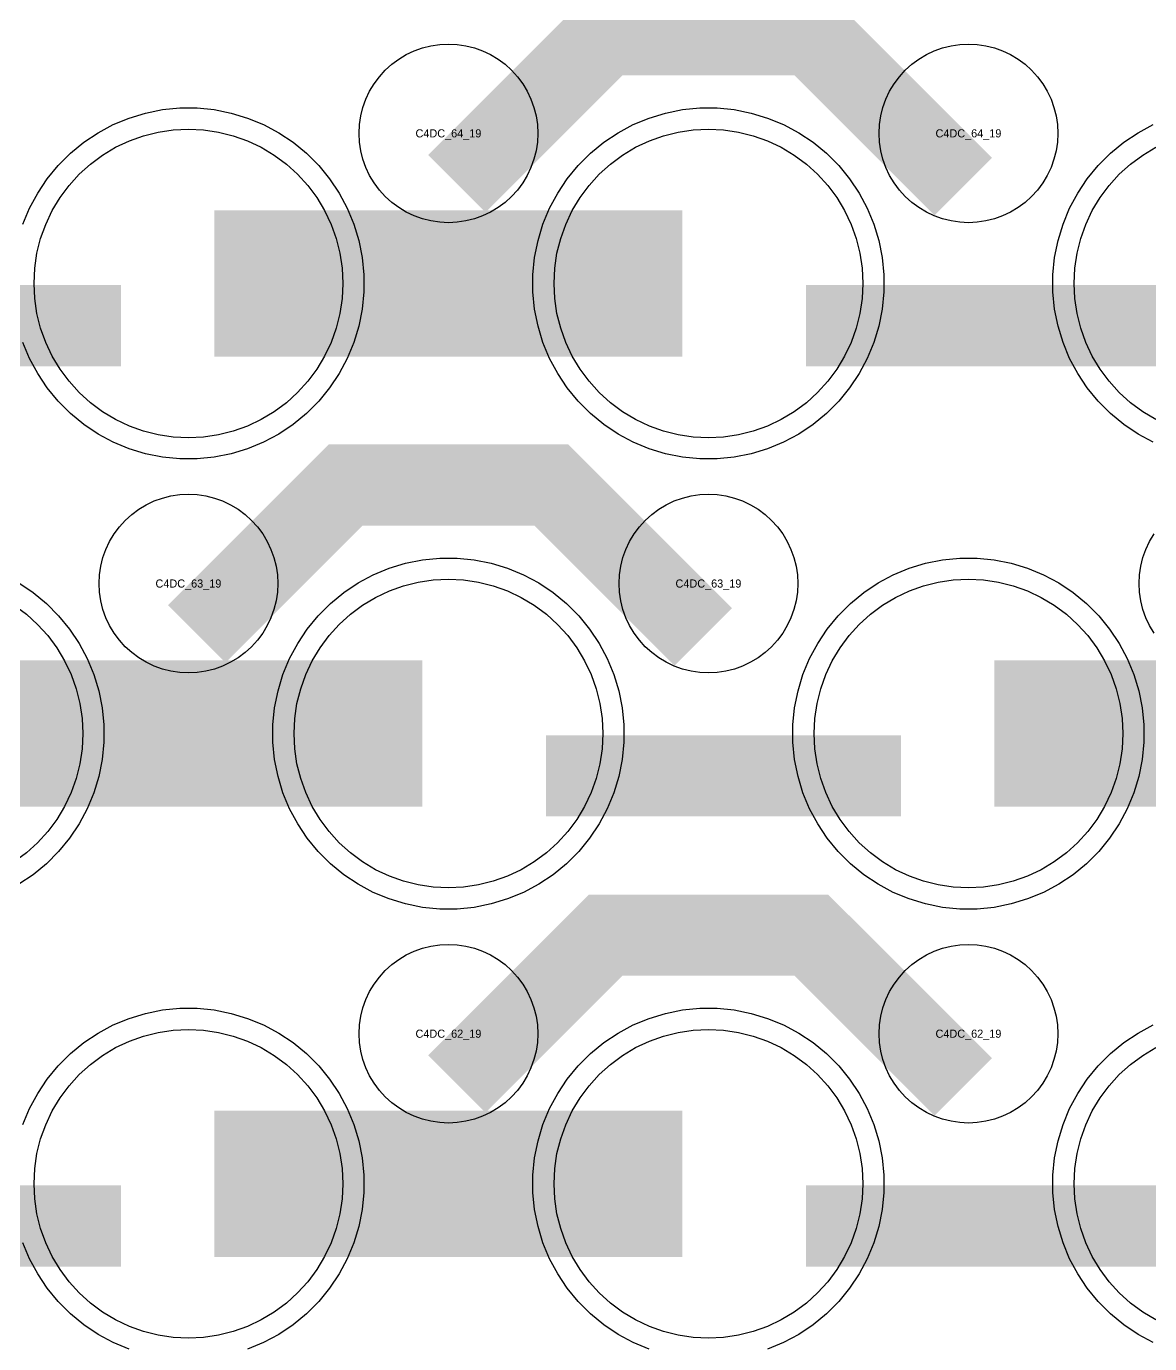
# Model space of a CAD drawing. Extents: x -11880 to 11880, y -14992 to 14992.
# Drawn here: x -5969.9 to -5624.2, y -6297.8 to -5892.3 of the extents above; entities that cross this region are included whole.
import ezdxf
from ezdxf.enums import TextEntityAlignment as Align

# ---------------------------------------------------------------- set-up
doc = ezdxf.new("R2010")
doc.units = 0
doc.header["$MEASUREMENT"] = 0
for name, color, linetype in [('GDS_775_DT_237', 138, 'CONTINUOUS'), ('RDL1_FS', 34, 'CONTINUOUS'), ('RDL_BS', 160, 'CONTINUOUS')]:
    doc.layers.add(name, color=color, linetype=linetype)

msp = doc.modelspace()

# ---------------------------------------------------------------- linework, layer by layer
at = {"layer": 'RDL1_FS', "color": 240, "true_color": 0xed1f24}
for points in [[(-5920, -6018.974), (-5924.657, -6018.745), (-5929.268, -6018.061), (-5933.791, -6016.929), (-5938.181, -6015.357), (-5942.395, -6013.365), (-5946.395, -6010.967), (-5950.14, -6008.189), (-5953.594, -6005.059), (-5956.724, -6001.605), (-5959.502, -5997.86), (-5961.9, -5993.86), (-5963.892, -5989.646), (-5965.464, -5985.256), (-5966.596, -5980.733), (-5967.28, -5976.122), (-5967.509, -5971.465), (-5967.28, -5966.808), (-5966.596, -5962.197), (-5965.464, -5957.674), (-5963.892, -5953.284), (-5961.9, -5949.07), (-5959.502, -5945.07), (-5956.724, -5941.325), (-5953.594, -5937.871), (-5950.14, -5934.741), (-5946.395, -5931.963), (-5942.395, -5929.565), (-5938.181, -5927.573), (-5933.791, -5926.001), (-5929.268, -5924.869), (-5924.657, -5924.185), (-5920, -5923.956), (-5915.343, -5924.185), (-5910.732, -5924.869), (-5906.209, -5926.001), (-5901.819, -5927.573), (-5897.605, -5929.565), (-5893.605, -5931.963), (-5889.86, -5934.741), (-5886.406, -5937.871), (-5883.276, -5941.325), (-5880.498, -5945.07), (-5878.1, -5949.07), (-5876.108, -5953.284), (-5874.536, -5957.674), (-5873.404, -5962.197), (-5872.72, -5966.808), (-5872.491, -5971.465), (-5872.72, -5976.122), (-5873.404, -5980.733), (-5874.536, -5985.256), (-5876.108, -5989.646), (-5878.1, -5993.86), (-5880.498, -5997.86), (-5883.276, -6001.605), (-5886.406, -6005.059), (-5889.86, -6008.189), (-5893.605, -6010.967), (-5897.605, -6013.365), (-5901.819, -6015.357), (-5906.209, -6016.929), (-5910.732, -6018.061), (-5915.343, -6018.745)], [(-5760, -6018.974), (-5764.657, -6018.745), (-5769.268, -6018.061), (-5773.791, -6016.929), (-5778.181, -6015.357), (-5782.395, -6013.365), (-5786.395, -6010.967), (-5790.14, -6008.189), (-5793.594, -6005.059), (-5796.724, -6001.605), (-5799.502, -5997.86), (-5801.9, -5993.86), (-5803.892, -5989.646), (-5805.464, -5985.256), (-5806.596, -5980.733), (-5807.28, -5976.122), (-5807.509, -5971.465), (-5807.28, -5966.808), (-5806.596, -5962.197), (-5805.464, -5957.674), (-5803.892, -5953.284), (-5801.9, -5949.07), (-5799.502, -5945.07), (-5796.724, -5941.325), (-5793.594, -5937.871), (-5790.14, -5934.741), (-5786.395, -5931.963), (-5782.395, -5929.565), (-5778.181, -5927.573), (-5773.791, -5926.001), (-5769.268, -5924.869), (-5764.657, -5924.185), (-5760, -5923.956), (-5755.343, -5924.185), (-5750.732, -5924.869), (-5746.209, -5926.001), (-5741.819, -5927.573), (-5737.605, -5929.565), (-5733.605, -5931.963), (-5729.86, -5934.741), (-5726.406, -5937.871), (-5723.276, -5941.325), (-5720.498, -5945.07), (-5718.1, -5949.07), (-5716.108, -5953.284), (-5714.536, -5957.674), (-5713.404, -5962.197), (-5712.72, -5966.808), (-5712.491, -5971.465), (-5712.72, -5976.122), (-5713.404, -5980.733), (-5714.536, -5985.256), (-5716.108, -5989.646), (-5718.1, -5993.86), (-5720.498, -5997.86), (-5723.276, -6001.605), (-5726.406, -6005.059), (-5729.86, -6008.189), (-5733.605, -6010.967), (-5737.605, -6013.365), (-5741.819, -6015.357), (-5746.209, -6016.929), (-5750.732, -6018.061), (-5755.343, -6018.745)], [(-5840, -6157.539), (-5844.657, -6157.31), (-5849.268, -6156.626), (-5853.791, -6155.494), (-5858.181, -6153.922), (-5862.395, -6151.93), (-5866.395, -6149.532), (-5870.14, -6146.754), (-5873.594, -6143.624), (-5876.724, -6140.17), (-5879.502, -6136.425), (-5881.9, -6132.425), (-5883.892, -6128.211), (-5885.464, -6123.821), (-5886.596, -6119.298), (-5887.28, -6114.687), (-5887.509, -6110.03), (-5887.28, -6105.373), (-5886.596, -6100.762), (-5885.464, -6096.239), (-5883.892, -6091.849), (-5881.9, -6087.635), (-5879.502, -6083.635), (-5876.724, -6079.89), (-5873.594, -6076.436), (-5870.14, -6073.306), (-5866.395, -6070.528), (-5862.395, -6068.13), (-5858.181, -6066.138), (-5853.791, -6064.566), (-5849.268, -6063.434), (-5844.657, -6062.75), (-5840, -6062.521), (-5835.343, -6062.75), (-5830.732, -6063.434), (-5826.209, -6064.566), (-5821.819, -6066.138), (-5817.605, -6068.13), (-5813.605, -6070.528), (-5809.86, -6073.306), (-5806.406, -6076.436), (-5803.276, -6079.89), (-5800.498, -6083.635), (-5798.1, -6087.635), (-5796.108, -6091.849), (-5794.536, -6096.239), (-5793.404, -6100.762), (-5792.72, -6105.373), (-5792.491, -6110.03), (-5792.72, -6114.687), (-5793.404, -6119.298), (-5794.536, -6123.821), (-5796.108, -6128.211), (-5798.1, -6132.425), (-5800.498, -6136.425), (-5803.276, -6140.17), (-5806.406, -6143.624), (-5809.86, -6146.754), (-5813.605, -6149.532), (-5817.605, -6151.93), (-5821.819, -6153.922), (-5826.209, -6155.494), (-5830.732, -6156.626), (-5835.343, -6157.31)], [(-5680, -6157.539), (-5684.657, -6157.31), (-5689.268, -6156.626), (-5693.791, -6155.494), (-5698.181, -6153.922), (-5702.395, -6151.93), (-5706.395, -6149.532), (-5710.14, -6146.754), (-5713.594, -6143.624), (-5716.724, -6140.17), (-5719.502, -6136.425), (-5721.9, -6132.425), (-5723.892, -6128.211), (-5725.464, -6123.821), (-5726.596, -6119.298), (-5727.28, -6114.687), (-5727.509, -6110.03), (-5727.28, -6105.373), (-5726.596, -6100.762), (-5725.464, -6096.239), (-5723.892, -6091.849), (-5721.9, -6087.635), (-5719.502, -6083.635), (-5716.724, -6079.89), (-5713.594, -6076.436), (-5710.14, -6073.306), (-5706.395, -6070.528), (-5702.395, -6068.13), (-5698.181, -6066.138), (-5693.791, -6064.566), (-5689.268, -6063.434), (-5684.657, -6062.75), (-5680, -6062.521), (-5675.343, -6062.75), (-5670.732, -6063.434), (-5666.209, -6064.566), (-5661.819, -6066.138), (-5657.605, -6068.13), (-5653.605, -6070.528), (-5649.86, -6073.306), (-5646.406, -6076.436), (-5643.276, -6079.89), (-5640.498, -6083.635), (-5638.1, -6087.635), (-5636.108, -6091.849), (-5634.536, -6096.239), (-5633.404, -6100.762), (-5632.72, -6105.373), (-5632.491, -6110.03), (-5632.72, -6114.687), (-5633.404, -6119.298), (-5634.536, -6123.821), (-5636.108, -6128.211), (-5638.1, -6132.425), (-5640.498, -6136.425), (-5643.276, -6140.17), (-5646.406, -6143.624), (-5649.86, -6146.754), (-5653.605, -6149.532), (-5657.605, -6151.93), (-5661.819, -6153.922), (-5666.209, -6155.494), (-5670.732, -6156.626), (-5675.343, -6157.31)]]:
    msp.add_lwpolyline(points, close=True, dxfattribs=at)
for points in [[(-5622.395, -6013.365), (-5626.395, -6010.967), (-5630.14, -6008.189), (-5633.594, -6005.059), (-5636.724, -6001.605), (-5639.502, -5997.86), (-5641.9, -5993.86), (-5643.892, -5989.646), (-5645.464, -5985.256), (-5646.596, -5980.733), (-5647.28, -5976.122), (-5647.509, -5971.465), (-5647.28, -5966.808), (-5646.596, -5962.197), (-5645.464, -5957.674), (-5643.892, -5953.284), (-5641.9, -5949.07), (-5639.502, -5945.07), (-5636.724, -5941.325), (-5633.594, -5937.871), (-5630.14, -5934.741), (-5626.395, -5931.963), (-5622.395, -5929.565)], [(-5973.605, -6070.528), (-5969.86, -6073.306), (-5966.406, -6076.436), (-5963.276, -6079.89), (-5960.498, -6083.635), (-5958.1, -6087.635), (-5956.108, -6091.849), (-5954.536, -6096.239), (-5953.404, -6100.762), (-5952.72, -6105.373), (-5952.491, -6110.03), (-5952.72, -6114.687), (-5953.404, -6119.298), (-5954.536, -6123.821), (-5956.108, -6128.211), (-5958.1, -6132.425), (-5960.498, -6136.425), (-5963.276, -6140.17), (-5966.406, -6143.624), (-5969.86, -6146.754), (-5973.605, -6149.532)]]:
    msp.add_lwpolyline(points, dxfattribs=at)
for points in [[(-5911.998, -5971.465, 45, 45, 0), (-5839.998, -5971.465, 45, 45, 0)], [(-5839.998, -5971.465, 45, 45, 0), (-5767.998, -5971.465, 45, 45, 0)], [(-5991.998, -6110.03, 45, 45, 0), (-5919.998, -6110.03, 45, 45, 0)], [(-5919.998, -6110.03, 45, 45, 0), (-5847.998, -6110.03, 45, 45, 0)], [(-5671.998, -6110.03, 45, 45, 0), (-5599.998, -6110.03, 45, 45, 0)]]:
    msp.add_lwpolyline(points, format="xyseb", dxfattribs=at)
at = {"layer": 'RDL1_FS'}
for points in [[(-5920, -6296.099), (-5924.657, -6295.87), (-5929.268, -6295.186), (-5933.791, -6294.054), (-5938.181, -6292.482), (-5942.395, -6290.49), (-5946.395, -6288.092), (-5950.14, -6285.314), (-5953.594, -6282.184), (-5956.724, -6278.73), (-5959.502, -6274.985), (-5961.9, -6270.985), (-5963.892, -6266.771), (-5965.464, -6262.381), (-5966.596, -6257.858), (-5967.28, -6253.247), (-5967.509, -6248.59), (-5967.28, -6243.933), (-5966.596, -6239.322), (-5965.464, -6234.799), (-5963.892, -6230.409), (-5961.9, -6226.195), (-5959.502, -6222.195), (-5956.724, -6218.45), (-5953.594, -6214.996), (-5950.14, -6211.866), (-5946.395, -6209.088), (-5942.395, -6206.69), (-5938.181, -6204.698), (-5933.791, -6203.126), (-5929.268, -6201.994), (-5924.657, -6201.31), (-5920, -6201.081), (-5915.343, -6201.31), (-5910.732, -6201.994), (-5906.209, -6203.126), (-5901.819, -6204.698), (-5897.605, -6206.69), (-5893.605, -6209.088), (-5889.86, -6211.866), (-5886.406, -6214.996), (-5883.276, -6218.45), (-5880.498, -6222.195), (-5878.1, -6226.195), (-5876.108, -6230.409), (-5874.536, -6234.799), (-5873.404, -6239.322), (-5872.72, -6243.933), (-5872.491, -6248.59), (-5872.72, -6253.247), (-5873.404, -6257.858), (-5874.536, -6262.381), (-5876.108, -6266.771), (-5878.1, -6270.985), (-5880.498, -6274.985), (-5883.276, -6278.73), (-5886.406, -6282.184), (-5889.86, -6285.314), (-5893.605, -6288.092), (-5897.605, -6290.49), (-5901.819, -6292.482), (-5906.209, -6294.054), (-5910.732, -6295.186), (-5915.343, -6295.87)], [(-5760, -6296.099), (-5764.657, -6295.87), (-5769.268, -6295.186), (-5773.791, -6294.054), (-5778.181, -6292.482), (-5782.395, -6290.49), (-5786.395, -6288.092), (-5790.14, -6285.314), (-5793.594, -6282.184), (-5796.724, -6278.73), (-5799.502, -6274.985), (-5801.9, -6270.985), (-5803.892, -6266.771), (-5805.464, -6262.381), (-5806.596, -6257.858), (-5807.28, -6253.247), (-5807.509, -6248.59), (-5807.28, -6243.933), (-5806.596, -6239.322), (-5805.464, -6234.799), (-5803.892, -6230.409), (-5801.9, -6226.195), (-5799.502, -6222.195), (-5796.724, -6218.45), (-5793.594, -6214.996), (-5790.14, -6211.866), (-5786.395, -6209.088), (-5782.395, -6206.69), (-5778.181, -6204.698), (-5773.791, -6203.126), (-5769.268, -6201.994), (-5764.657, -6201.31), (-5760, -6201.081), (-5755.343, -6201.31), (-5750.732, -6201.994), (-5746.209, -6203.126), (-5741.819, -6204.698), (-5737.605, -6206.69), (-5733.605, -6209.088), (-5729.86, -6211.866), (-5726.406, -6214.996), (-5723.276, -6218.45), (-5720.498, -6222.195), (-5718.1, -6226.195), (-5716.108, -6230.409), (-5714.536, -6234.799), (-5713.404, -6239.322), (-5712.72, -6243.933), (-5712.491, -6248.59), (-5712.72, -6253.247), (-5713.404, -6257.858), (-5714.536, -6262.381), (-5716.108, -6266.771), (-5718.1, -6270.985), (-5720.498, -6274.985), (-5723.276, -6278.73), (-5726.406, -6282.184), (-5729.86, -6285.314), (-5733.605, -6288.092), (-5737.605, -6290.49), (-5741.819, -6292.482), (-5746.209, -6294.054), (-5750.732, -6295.186), (-5755.343, -6295.87)]]:
    msp.add_lwpolyline(points, close=True, dxfattribs=at)
msp.add_lwpolyline([(-5622.395, -6290.49), (-5626.395, -6288.092), (-5630.14, -6285.314), (-5633.594, -6282.184), (-5636.724, -6278.73), (-5639.502, -6274.985), (-5641.9, -6270.985), (-5643.892, -6266.771), (-5645.464, -6262.381), (-5646.596, -6257.858), (-5647.28, -6253.247), (-5647.509, -6248.59), (-5647.28, -6243.933), (-5646.596, -6239.322), (-5645.464, -6234.799), (-5643.892, -6230.409), (-5641.9, -6226.195), (-5639.502, -6222.195), (-5636.724, -6218.45), (-5633.594, -6214.996), (-5630.14, -6211.866), (-5626.395, -6209.088), (-5622.395, -6206.69)], dxfattribs=at)
for points in [[(-5911.998, -6248.59, 45, 45, 0), (-5839.998, -6248.59, 45, 45, 0)], [(-5839.998, -6248.59, 45, 45, 0), (-5767.998, -6248.59, 45, 45, 0)]]:
    msp.add_lwpolyline(points, format="xyseb", dxfattribs=at)
at = {"layer": 'RDL_BS'}
for points in [[(-5837.438, -5940.779, 25, 25, 0), (-5791.623, -5894.964, 25, 25, 0), (-5758.07, -5894.964, 25, 25, 0)], [(-5681.599, -5941.678, 25, 25, 0), (-5728.313, -5894.964, 25, 25, 0), (-5758.071, -5894.964, 25, 25, 0)], [(-5917.438, -6079.344, 25, 25, 0), (-5871.623, -6033.529, 25, 25, 0), (-5838.07, -6033.529, 25, 25, 0)], [(-5761.599, -6080.243, 25, 25, 0), (-5808.313, -6033.529, 25, 25, 0), (-5838.071, -6033.529, 25, 25, 0)], [(-5837.438, -6217.904, 25, 25, 0), (-5791.623, -6172.089, 25, 25, 0), (-5758.07, -6172.089, 25, 25, 0)], [(-5681.599, -6218.803, 25, 25, 0), (-5728.313, -6172.089, 25, 25, 0), (-5758.071, -6172.089, 25, 25, 0)], [(-6049.984, -6261.603, 25, 25, 0), (-5940.719, -6261.603, 25, 25, 0)], [(-5729.984, -6261.603, 25, 25, 0), (-5620.719, -6261.603, 25, 25, 0)]]:
    msp.add_lwpolyline(points, format="xyseb", dxfattribs=at)
for points in [[(-5840, -5952.771), (-5842.693, -5952.639), (-5845.365, -5952.243), (-5847.984, -5951.586), (-5850.519, -5950.679), (-5852.956, -5949.527), (-5855.28, -5948.134), (-5857.443, -5946.531), (-5859.442, -5944.719), (-5861.254, -5942.72), (-5862.857, -5940.557), (-5864.25, -5938.233), (-5865.402, -5935.796), (-5866.309, -5933.261), (-5866.966, -5930.642), (-5867.362, -5927.97), (-5867.494, -5925.277), (-5867.362, -5922.584), (-5866.966, -5919.912), (-5866.309, -5917.293), (-5865.402, -5914.758), (-5864.25, -5912.321), (-5862.857, -5909.997), (-5861.254, -5907.834), (-5859.442, -5905.835), (-5857.443, -5904.023), (-5855.28, -5902.42), (-5852.956, -5901.027), (-5850.519, -5899.875), (-5847.984, -5898.968), (-5845.365, -5898.311), (-5842.693, -5897.915), (-5840, -5897.783), (-5837.307, -5897.915), (-5834.635, -5898.311), (-5832.016, -5898.968), (-5829.481, -5899.875), (-5827.044, -5901.027), (-5824.72, -5902.42), (-5822.557, -5904.023), (-5820.558, -5905.835), (-5818.746, -5907.834), (-5817.143, -5909.997), (-5815.75, -5912.321), (-5814.598, -5914.758), (-5813.691, -5917.293), (-5813.034, -5919.912), (-5812.638, -5922.584), (-5812.506, -5925.277), (-5812.638, -5927.97), (-5813.034, -5930.642), (-5813.691, -5933.261), (-5814.598, -5935.796), (-5815.75, -5938.233), (-5817.143, -5940.557), (-5818.746, -5942.72), (-5820.558, -5944.719), (-5822.557, -5946.531), (-5824.72, -5948.134), (-5827.044, -5949.527), (-5829.481, -5950.679), (-5832.016, -5951.586), (-5834.635, -5952.243), (-5837.307, -5952.639)], [(-5680, -5952.771), (-5682.693, -5952.639), (-5685.365, -5952.243), (-5687.984, -5951.586), (-5690.519, -5950.679), (-5692.956, -5949.527), (-5695.28, -5948.134), (-5697.443, -5946.531), (-5699.442, -5944.719), (-5701.254, -5942.72), (-5702.857, -5940.557), (-5704.25, -5938.233), (-5705.402, -5935.796), (-5706.309, -5933.261), (-5706.966, -5930.642), (-5707.362, -5927.97), (-5707.494, -5925.277), (-5707.362, -5922.584), (-5706.966, -5919.912), (-5706.309, -5917.293), (-5705.402, -5914.758), (-5704.25, -5912.321), (-5702.857, -5909.997), (-5701.254, -5907.834), (-5699.442, -5905.835), (-5697.443, -5904.023), (-5695.28, -5902.42), (-5692.956, -5901.027), (-5690.519, -5899.875), (-5687.984, -5898.968), (-5685.365, -5898.311), (-5682.693, -5897.915), (-5680, -5897.783), (-5677.307, -5897.915), (-5674.635, -5898.311), (-5672.016, -5898.968), (-5669.481, -5899.875), (-5667.044, -5901.027), (-5664.72, -5902.42), (-5662.557, -5904.023), (-5660.558, -5905.835), (-5658.746, -5907.834), (-5657.143, -5909.997), (-5655.75, -5912.321), (-5654.598, -5914.758), (-5653.691, -5917.293), (-5653.034, -5919.912), (-5652.638, -5922.584), (-5652.506, -5925.277), (-5652.638, -5927.97), (-5653.034, -5930.642), (-5653.691, -5933.261), (-5654.598, -5935.796), (-5655.75, -5938.233), (-5657.143, -5940.557), (-5658.746, -5942.72), (-5660.558, -5944.719), (-5662.557, -5946.531), (-5664.72, -5948.134), (-5667.044, -5949.527), (-5669.481, -5950.679), (-5672.016, -5951.586), (-5674.635, -5952.243), (-5677.307, -5952.639)], [(-5920, -6091.336), (-5922.693, -6091.204), (-5925.365, -6090.808), (-5927.984, -6090.151), (-5930.519, -6089.244), (-5932.956, -6088.092), (-5935.28, -6086.699), (-5937.443, -6085.096), (-5939.442, -6083.284), (-5941.254, -6081.285), (-5942.857, -6079.122), (-5944.25, -6076.798), (-5945.402, -6074.361), (-5946.309, -6071.826), (-5946.966, -6069.207), (-5947.362, -6066.535), (-5947.494, -6063.842), (-5947.362, -6061.149), (-5946.966, -6058.477), (-5946.309, -6055.858), (-5945.402, -6053.323), (-5944.25, -6050.886), (-5942.857, -6048.562), (-5941.254, -6046.399), (-5939.442, -6044.4), (-5937.443, -6042.588), (-5935.28, -6040.985), (-5932.956, -6039.592), (-5930.519, -6038.44), (-5927.984, -6037.533), (-5925.365, -6036.876), (-5922.693, -6036.48), (-5920, -6036.348), (-5917.307, -6036.48), (-5914.635, -6036.876), (-5912.016, -6037.533), (-5909.481, -6038.44), (-5907.044, -6039.592), (-5904.72, -6040.985), (-5902.557, -6042.588), (-5900.558, -6044.4), (-5898.746, -6046.399), (-5897.143, -6048.562), (-5895.75, -6050.886), (-5894.598, -6053.323), (-5893.691, -6055.858), (-5893.034, -6058.477), (-5892.638, -6061.149), (-5892.506, -6063.842), (-5892.638, -6066.535), (-5893.034, -6069.207), (-5893.691, -6071.826), (-5894.598, -6074.361), (-5895.75, -6076.798), (-5897.143, -6079.122), (-5898.746, -6081.285), (-5900.558, -6083.284), (-5902.557, -6085.096), (-5904.72, -6086.699), (-5907.044, -6088.092), (-5909.481, -6089.244), (-5912.016, -6090.151), (-5914.635, -6090.808), (-5917.307, -6091.204)], [(-5760, -6091.336), (-5762.693, -6091.204), (-5765.365, -6090.808), (-5767.984, -6090.151), (-5770.519, -6089.244), (-5772.956, -6088.092), (-5775.28, -6086.699), (-5777.443, -6085.096), (-5779.442, -6083.284), (-5781.254, -6081.285), (-5782.857, -6079.122), (-5784.25, -6076.798), (-5785.402, -6074.361), (-5786.309, -6071.826), (-5786.966, -6069.207), (-5787.362, -6066.535), (-5787.494, -6063.842), (-5787.362, -6061.149), (-5786.966, -6058.477), (-5786.309, -6055.858), (-5785.402, -6053.323), (-5784.25, -6050.886), (-5782.857, -6048.562), (-5781.254, -6046.399), (-5779.442, -6044.4), (-5777.443, -6042.588), (-5775.28, -6040.985), (-5772.956, -6039.592), (-5770.519, -6038.44), (-5767.984, -6037.533), (-5765.365, -6036.876), (-5762.693, -6036.48), (-5760, -6036.348), (-5757.307, -6036.48), (-5754.635, -6036.876), (-5752.016, -6037.533), (-5749.481, -6038.44), (-5747.044, -6039.592), (-5744.72, -6040.985), (-5742.557, -6042.588), (-5740.558, -6044.4), (-5738.746, -6046.399), (-5737.143, -6048.562), (-5735.75, -6050.886), (-5734.598, -6053.323), (-5733.691, -6055.858), (-5733.034, -6058.477), (-5732.638, -6061.149), (-5732.506, -6063.842), (-5732.638, -6066.535), (-5733.034, -6069.207), (-5733.691, -6071.826), (-5734.598, -6074.361), (-5735.75, -6076.798), (-5737.143, -6079.122), (-5738.746, -6081.285), (-5740.558, -6083.284), (-5742.557, -6085.096), (-5744.72, -6086.699), (-5747.044, -6088.092), (-5749.481, -6089.244), (-5752.016, -6090.151), (-5754.635, -6090.808), (-5757.307, -6091.204)], [(-5840, -6229.896), (-5842.693, -6229.764), (-5845.365, -6229.368), (-5847.984, -6228.711), (-5850.519, -6227.804), (-5852.956, -6226.652), (-5855.28, -6225.259), (-5857.443, -6223.656), (-5859.442, -6221.844), (-5861.254, -6219.845), (-5862.857, -6217.682), (-5864.25, -6215.358), (-5865.402, -6212.921), (-5866.309, -6210.386), (-5866.966, -6207.767), (-5867.362, -6205.095), (-5867.494, -6202.402), (-5867.362, -6199.709), (-5866.966, -6197.037), (-5866.309, -6194.418), (-5865.402, -6191.883), (-5864.25, -6189.446), (-5862.857, -6187.122), (-5861.254, -6184.959), (-5859.442, -6182.96), (-5857.443, -6181.148), (-5855.28, -6179.545), (-5852.956, -6178.152), (-5850.519, -6177), (-5847.984, -6176.093), (-5845.365, -6175.436), (-5842.693, -6175.04), (-5840, -6174.908), (-5837.307, -6175.04), (-5834.635, -6175.436), (-5832.016, -6176.093), (-5829.481, -6177), (-5827.044, -6178.152), (-5824.72, -6179.545), (-5822.557, -6181.148), (-5820.558, -6182.96), (-5818.746, -6184.959), (-5817.143, -6187.122), (-5815.75, -6189.446), (-5814.598, -6191.883), (-5813.691, -6194.418), (-5813.034, -6197.037), (-5812.638, -6199.709), (-5812.506, -6202.402), (-5812.638, -6205.095), (-5813.034, -6207.767), (-5813.691, -6210.386), (-5814.598, -6212.921), (-5815.75, -6215.358), (-5817.143, -6217.682), (-5818.746, -6219.845), (-5820.558, -6221.844), (-5822.557, -6223.656), (-5824.72, -6225.259), (-5827.044, -6226.652), (-5829.481, -6227.804), (-5832.016, -6228.711), (-5834.635, -6229.368), (-5837.307, -6229.764)], [(-5680, -6229.896), (-5682.693, -6229.764), (-5685.365, -6229.368), (-5687.984, -6228.711), (-5690.519, -6227.804), (-5692.956, -6226.652), (-5695.28, -6225.259), (-5697.443, -6223.656), (-5699.442, -6221.844), (-5701.254, -6219.845), (-5702.857, -6217.682), (-5704.25, -6215.358), (-5705.402, -6212.921), (-5706.309, -6210.386), (-5706.966, -6207.767), (-5707.362, -6205.095), (-5707.494, -6202.402), (-5707.362, -6199.709), (-5706.966, -6197.037), (-5706.309, -6194.418), (-5705.402, -6191.883), (-5704.25, -6189.446), (-5702.857, -6187.122), (-5701.254, -6184.959), (-5699.442, -6182.96), (-5697.443, -6181.148), (-5695.28, -6179.545), (-5692.956, -6178.152), (-5690.519, -6177), (-5687.984, -6176.093), (-5685.365, -6175.436), (-5682.693, -6175.04), (-5680, -6174.908), (-5677.307, -6175.04), (-5674.635, -6175.436), (-5672.016, -6176.093), (-5669.481, -6177), (-5667.044, -6178.152), (-5664.72, -6179.545), (-5662.557, -6181.148), (-5660.558, -6182.96), (-5658.746, -6184.959), (-5657.143, -6187.122), (-5655.75, -6189.446), (-5654.598, -6191.883), (-5653.691, -6194.418), (-5653.034, -6197.037), (-5652.638, -6199.709), (-5652.506, -6202.402), (-5652.638, -6205.095), (-5653.034, -6207.767), (-5653.691, -6210.386), (-5654.598, -6212.921), (-5655.75, -6215.358), (-5657.143, -6217.682), (-5658.746, -6219.845), (-5660.558, -6221.844), (-5662.557, -6223.656), (-5664.72, -6225.259), (-5667.044, -6226.652), (-5669.481, -6227.804), (-5672.016, -6228.711), (-5674.635, -6229.368), (-5677.307, -6229.764)]]:
    msp.add_lwpolyline(points, close=True, dxfattribs=at)
at = {"layer": 'RDL_BS', "color": 240, "true_color": 0xed1f24}
for points in [[(-5970.906, -5953.26), (-5968.875, -5948.35), (-5966.383, -5943.688), (-5963.436, -5939.274), (-5960.074, -5935.173), (-5956.292, -5931.391), (-5952.191, -5928.029), (-5947.777, -5925.082), (-5943.115, -5922.59), (-5938.205, -5920.559), (-5933.165, -5919.028), (-5927.938, -5917.982), (-5922.644, -5917.465), (-5917.356, -5917.465), (-5912.062, -5917.982), (-5906.835, -5919.028), (-5901.795, -5920.559), (-5896.885, -5922.59), (-5892.223, -5925.082), (-5887.809, -5928.029), (-5883.708, -5931.391), (-5879.926, -5935.173), (-5876.564, -5939.274), (-5873.617, -5943.688), (-5871.125, -5948.35), (-5869.094, -5953.26), (-5867.563, -5958.3), (-5866.517, -5963.527), (-5866, -5968.821), (-5866, -5974.109), (-5866.517, -5979.403), (-5867.563, -5984.63), (-5869.094, -5989.67), (-5871.125, -5994.58), (-5873.617, -5999.242), (-5876.564, -6003.656), (-5879.926, -6007.757), (-5883.708, -6011.539), (-5887.809, -6014.901), (-5892.223, -6017.848), (-5896.885, -6020.34), (-5901.795, -6022.371), (-5906.835, -6023.902), (-5912.062, -6024.948), (-5917.356, -6025.465), (-5922.644, -6025.465), (-5927.938, -6024.948), (-5933.165, -6023.902), (-5938.205, -6022.371), (-5943.115, -6020.34), (-5947.777, -6017.848), (-5952.191, -6014.901), (-5956.292, -6011.539), (-5960.074, -6007.757), (-5963.436, -6003.656), (-5966.383, -5999.242), (-5968.875, -5994.58), (-5970.906, -5989.67)], [(-5623.115, -6020.34), (-5627.777, -6017.848), (-5632.191, -6014.901), (-5636.292, -6011.539), (-5640.074, -6007.757), (-5643.436, -6003.656), (-5646.383, -5999.242), (-5648.875, -5994.58), (-5650.906, -5989.67), (-5652.437, -5984.63), (-5653.483, -5979.403), (-5654, -5974.109), (-5654, -5968.821), (-5653.483, -5963.527), (-5652.437, -5958.3), (-5650.906, -5953.26), (-5648.875, -5948.35), (-5646.383, -5943.688), (-5643.436, -5939.274), (-5640.074, -5935.173), (-5636.292, -5931.391), (-5632.191, -5928.029), (-5627.777, -5925.082), (-5623.115, -5922.59)], [(-5972.223, -6063.647), (-5967.809, -6066.594), (-5963.708, -6069.956), (-5959.926, -6073.738), (-5956.564, -6077.839), (-5953.617, -6082.253), (-5951.125, -6086.915), (-5949.094, -6091.825), (-5947.563, -6096.865), (-5946.517, -6102.092), (-5946, -6107.386), (-5946, -6112.674), (-5946.517, -6117.968), (-5947.563, -6123.195), (-5949.094, -6128.235), (-5951.125, -6133.145), (-5953.617, -6137.807), (-5956.564, -6142.221), (-5959.926, -6146.322), (-5963.708, -6150.104), (-5967.809, -6153.466), (-5972.223, -6156.413)]]:
    msp.add_lwpolyline(points, dxfattribs=at)
for points in [[(-5762.644, -6025.465), (-5767.938, -6024.948), (-5773.165, -6023.902), (-5778.205, -6022.371), (-5783.115, -6020.34), (-5787.777, -6017.848), (-5792.191, -6014.901), (-5796.292, -6011.539), (-5800.074, -6007.757), (-5803.436, -6003.656), (-5806.383, -5999.242), (-5808.875, -5994.58), (-5810.906, -5989.67), (-5812.437, -5984.63), (-5813.483, -5979.403), (-5814, -5974.109), (-5814, -5968.821), (-5813.483, -5963.527), (-5812.437, -5958.3), (-5810.906, -5953.26), (-5808.875, -5948.35), (-5806.383, -5943.688), (-5803.436, -5939.274), (-5800.074, -5935.173), (-5796.292, -5931.391), (-5792.191, -5928.029), (-5787.777, -5925.082), (-5783.115, -5922.59), (-5778.205, -5920.559), (-5773.165, -5919.028), (-5767.938, -5917.982), (-5762.644, -5917.465), (-5757.356, -5917.465), (-5752.062, -5917.982), (-5746.835, -5919.028), (-5741.795, -5920.559), (-5736.885, -5922.59), (-5732.223, -5925.082), (-5727.809, -5928.029), (-5723.708, -5931.391), (-5719.926, -5935.173), (-5716.564, -5939.274), (-5713.617, -5943.688), (-5711.125, -5948.35), (-5709.094, -5953.26), (-5707.563, -5958.3), (-5706.517, -5963.527), (-5706, -5968.821), (-5706, -5974.109), (-5706.517, -5979.403), (-5707.563, -5984.63), (-5709.094, -5989.67), (-5711.125, -5994.58), (-5713.617, -5999.242), (-5716.564, -6003.656), (-5719.926, -6007.757), (-5723.708, -6011.539), (-5727.809, -6014.901), (-5732.223, -6017.848), (-5736.885, -6020.34), (-5741.795, -6022.371), (-5746.835, -6023.902), (-5752.062, -6024.948), (-5757.356, -6025.465)], [(-5842.644, -6164.03), (-5847.938, -6163.513), (-5853.165, -6162.467), (-5858.205, -6160.936), (-5863.115, -6158.905), (-5867.777, -6156.413), (-5872.191, -6153.466), (-5876.292, -6150.104), (-5880.074, -6146.322), (-5883.436, -6142.221), (-5886.383, -6137.807), (-5888.875, -6133.145), (-5890.906, -6128.235), (-5892.437, -6123.195), (-5893.483, -6117.968), (-5894, -6112.674), (-5894, -6107.386), (-5893.483, -6102.092), (-5892.437, -6096.865), (-5890.906, -6091.825), (-5888.875, -6086.915), (-5886.383, -6082.253), (-5883.436, -6077.839), (-5880.074, -6073.738), (-5876.292, -6069.956), (-5872.191, -6066.594), (-5867.777, -6063.647), (-5863.115, -6061.155), (-5858.205, -6059.124), (-5853.165, -6057.593), (-5847.938, -6056.547), (-5842.644, -6056.03), (-5837.356, -6056.03), (-5832.062, -6056.547), (-5826.835, -6057.593), (-5821.795, -6059.124), (-5816.885, -6061.155), (-5812.223, -6063.647), (-5807.809, -6066.594), (-5803.708, -6069.956), (-5799.926, -6073.738), (-5796.564, -6077.839), (-5793.617, -6082.253), (-5791.125, -6086.915), (-5789.094, -6091.825), (-5787.563, -6096.865), (-5786.517, -6102.092), (-5786, -6107.386), (-5786, -6112.674), (-5786.517, -6117.968), (-5787.563, -6123.195), (-5789.094, -6128.235), (-5791.125, -6133.145), (-5793.617, -6137.807), (-5796.564, -6142.221), (-5799.926, -6146.322), (-5803.708, -6150.104), (-5807.809, -6153.466), (-5812.223, -6156.413), (-5816.885, -6158.905), (-5821.795, -6160.936), (-5826.835, -6162.467), (-5832.062, -6163.513), (-5837.356, -6164.03)], [(-5682.644, -6164.03), (-5687.938, -6163.513), (-5693.165, -6162.467), (-5698.205, -6160.936), (-5703.115, -6158.905), (-5707.777, -6156.413), (-5712.191, -6153.466), (-5716.292, -6150.104), (-5720.074, -6146.322), (-5723.436, -6142.221), (-5726.383, -6137.807), (-5728.875, -6133.145), (-5730.906, -6128.235), (-5732.437, -6123.195), (-5733.483, -6117.968), (-5734, -6112.674), (-5734, -6107.386), (-5733.483, -6102.092), (-5732.437, -6096.865), (-5730.906, -6091.825), (-5728.875, -6086.915), (-5726.383, -6082.253), (-5723.436, -6077.839), (-5720.074, -6073.738), (-5716.292, -6069.956), (-5712.191, -6066.594), (-5707.777, -6063.647), (-5703.115, -6061.155), (-5698.205, -6059.124), (-5693.165, -6057.593), (-5687.938, -6056.547), (-5682.644, -6056.03), (-5677.356, -6056.03), (-5672.062, -6056.547), (-5666.835, -6057.593), (-5661.795, -6059.124), (-5656.885, -6061.155), (-5652.223, -6063.647), (-5647.809, -6066.594), (-5643.708, -6069.956), (-5639.926, -6073.738), (-5636.564, -6077.839), (-5633.617, -6082.253), (-5631.125, -6086.915), (-5629.094, -6091.825), (-5627.563, -6096.865), (-5626.517, -6102.092), (-5626, -6107.386), (-5626, -6112.674), (-5626.517, -6117.968), (-5627.563, -6123.195), (-5629.094, -6128.235), (-5631.125, -6133.145), (-5633.617, -6137.807), (-5636.564, -6142.221), (-5639.926, -6146.322), (-5643.708, -6150.104), (-5647.809, -6153.466), (-5652.223, -6156.413), (-5656.885, -6158.905), (-5661.795, -6160.936), (-5666.835, -6162.467), (-5672.062, -6163.513), (-5677.356, -6164.03)]]:
    msp.add_lwpolyline(points, close=True, dxfattribs=at)
for points in [[(-6049.984, -5984.478, 25, 25, 0), (-5940.719, -5984.478, 25, 25, 0)], [(-5729.984, -5984.478, 25, 25, 0), (-5620.719, -5984.478, 25, 25, 0)], [(-5809.984, -6123.043, 25, 25, 0), (-5700.719, -6123.043, 25, 25, 0)]]:
    msp.add_lwpolyline(points, format="xyseb", dxfattribs=at)
at = {"layer": 'RDL_BS'}
for points in [[(-5622.857, -6079.122), (-5624.25, -6076.798), (-5625.402, -6074.361), (-5626.309, -6071.826), (-5626.966, -6069.207), (-5627.362, -6066.535), (-5627.494, -6063.842), (-5627.362, -6061.149), (-5626.966, -6058.477), (-5626.309, -6055.858), (-5625.402, -6053.323), (-5624.25, -6050.886), (-5622.857, -6048.562)], [(-5970.906, -6230.385), (-5968.875, -6225.475), (-5966.383, -6220.813), (-5963.436, -6216.399), (-5960.074, -6212.298), (-5956.292, -6208.516), (-5952.191, -6205.154), (-5947.777, -6202.207), (-5943.115, -6199.715), (-5938.205, -6197.684), (-5933.165, -6196.153), (-5927.938, -6195.107), (-5922.644, -6194.59), (-5917.356, -6194.59), (-5912.062, -6195.107), (-5906.835, -6196.153), (-5901.795, -6197.684), (-5896.885, -6199.715), (-5892.223, -6202.207), (-5887.809, -6205.154), (-5883.708, -6208.516), (-5879.926, -6212.298), (-5876.564, -6216.399), (-5873.617, -6220.813), (-5871.125, -6225.475), (-5869.094, -6230.385), (-5867.563, -6235.425), (-5866.517, -6240.652), (-5866, -6245.946), (-5866, -6251.234), (-5866.517, -6256.528), (-5867.563, -6261.755), (-5869.094, -6266.795), (-5871.125, -6271.705), (-5873.617, -6276.367), (-5876.564, -6280.781), (-5879.926, -6284.882), (-5883.708, -6288.664), (-5887.809, -6292.026), (-5892.223, -6294.973), (-5896.885, -6297.465), (-5901.795, -6299.496)], [(-5778.205, -6299.496), (-5783.115, -6297.465), (-5787.777, -6294.973), (-5792.191, -6292.026), (-5796.292, -6288.664), (-5800.074, -6284.882), (-5803.436, -6280.781), (-5806.383, -6276.367), (-5808.875, -6271.705), (-5810.906, -6266.795), (-5812.437, -6261.755), (-5813.483, -6256.528), (-5814, -6251.234), (-5814, -6245.946), (-5813.483, -6240.652), (-5812.437, -6235.425), (-5810.906, -6230.385), (-5808.875, -6225.475), (-5806.383, -6220.813), (-5803.436, -6216.399), (-5800.074, -6212.298), (-5796.292, -6208.516), (-5792.191, -6205.154), (-5787.777, -6202.207), (-5783.115, -6199.715), (-5778.205, -6197.684), (-5773.165, -6196.153), (-5767.938, -6195.107), (-5762.644, -6194.59), (-5757.356, -6194.59), (-5752.062, -6195.107), (-5746.835, -6196.153), (-5741.795, -6197.684), (-5736.885, -6199.715), (-5732.223, -6202.207), (-5727.809, -6205.154), (-5723.708, -6208.516), (-5719.926, -6212.298), (-5716.564, -6216.399), (-5713.617, -6220.813), (-5711.125, -6225.475), (-5709.094, -6230.385), (-5707.563, -6235.425), (-5706.517, -6240.652), (-5706, -6245.946), (-5706, -6251.234), (-5706.517, -6256.528), (-5707.563, -6261.755), (-5709.094, -6266.795), (-5711.125, -6271.705), (-5713.617, -6276.367), (-5716.564, -6280.781), (-5719.926, -6284.882), (-5723.708, -6288.664), (-5727.809, -6292.026), (-5732.223, -6294.973), (-5736.885, -6297.465), (-5741.795, -6299.496)], [(-5623.115, -6297.465), (-5627.777, -6294.973), (-5632.191, -6292.026), (-5636.292, -6288.664), (-5640.074, -6284.882), (-5643.436, -6280.781), (-5646.383, -6276.367), (-5648.875, -6271.705), (-5650.906, -6266.795), (-5652.437, -6261.755), (-5653.483, -6256.528), (-5654, -6251.234), (-5654, -6245.946), (-5653.483, -6240.652), (-5652.437, -6235.425), (-5650.906, -6230.385), (-5648.875, -6225.475), (-5646.383, -6220.813), (-5643.436, -6216.399), (-5640.074, -6212.298), (-5636.292, -6208.516), (-5632.191, -6205.154), (-5627.777, -6202.207), (-5623.115, -6199.715)], [(-5938.205, -6299.496), (-5943.115, -6297.465), (-5947.777, -6294.973), (-5952.191, -6292.026), (-5956.292, -6288.664), (-5960.074, -6284.882), (-5963.436, -6280.781), (-5966.383, -6276.367), (-5968.875, -6271.705), (-5970.906, -6266.795)]]:
    msp.add_lwpolyline(points, dxfattribs=at)

# ---------------------------------------------------------------- texts
at = {"layer": 'GDS_775_DT_237'}
for s, p in [('C4DC_64_19', (-5840, -5925.277)), ('C4DC_64_19', (-5840, -5925.277)), ('C4DC_64_19', (-5680, -5925.277)), ('C4DC_64_19', (-5680, -5925.277)), ('C4DC_63_19', (-5920, -6063.842)), ('C4DC_63_19', (-5920, -6063.842)), ('C4DC_63_19', (-5760, -6063.842)), ('C4DC_63_19', (-5760, -6063.842)), ('C4DC_62_19', (-5840, -6202.402)), ('C4DC_62_19', (-5840, -6202.402)), ('C4DC_62_19', (-5680, -6202.402)), ('C4DC_62_19', (-5680, -6202.402))]:
    msp.add_text(s, height=2.5, dxfattribs=at).set_placement(p, align=Align.MIDDLE_CENTER)

doc.saveas('drawing.dxf')
